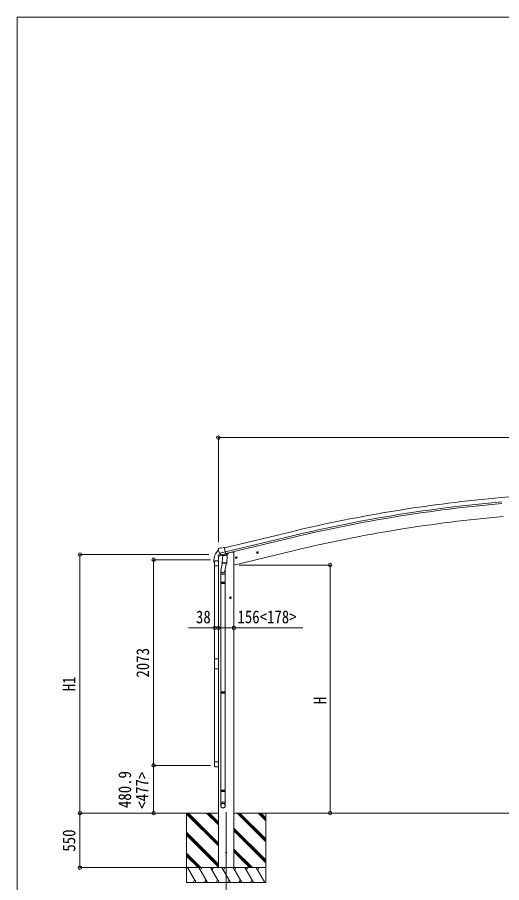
# Model space of a CAD drawing. Units: millimetres at full size. Extents: x -9783 to 9892, y -6828 to 6752.
# Drawn here: x -9783 to -4899, y -1971 to 6752 of the extents above; entities that cross this region are included whole.
import ezdxf
from ezdxf.enums import TextEntityAlignment as Align

# ---------------------------------------------------------------- set-up
doc = ezdxf.new("R2010")
doc.units = ezdxf.units.MM
doc.header["$LTSCALE"] = 35
doc.header["$PDMODE"] = 32
doc.header["$PDSIZE"] = 35
for name, color, linetype, lineweight in [('0-0_0', 7, 'Continuous', 9), ('0-1_本体', 4, 'Continuous', 9), ('0-2_部品', 7, 'Continuous', 9), ('0-8_PARTS2', 2, 'Continuous', 9), ('0-A_寸法', 6, 'Continuous', 9), ('1-0_FRAME', 6, 'Continuous', 9), ('1-1_GLASS', 4, 'Continuous', 9), ('1-2_GLASS_SEAL', 7, 'Continuous', 9), ('1-A', 6, 'Continuous', 9), ('F-0_240', 7, 'Continuous', 9)]:
    doc.layers.add(name, color=color, linetype=linetype, lineweight=lineweight)
doc.styles.add('ＭＳ ゴシック', font='')
doc.styles.get('ＭＳ ゴシック').set_extended_font_data('MS Gothic')

msp = doc.modelspace()

# ---------------------------------------------------------------- linework, layer by layer
at = {"layer": '0-0_0'}
for p, q in [((-7755.41, -1268.88), (-8154.08, -1268.88)), ((-8077.16, -1268.88), (-8077.16, -1968.88)), ((-7754.91, -1600.64), (-8077.16, -1278.39)), ((-7754.91, -1586.5), (-8072.52, -1268.89)), ((-7754.91, -1572.36), (-8058.38, -1268.89)), ((-7754.91, -1388.51), (-7874.54, -1268.88)), ((-7754.91, -1374.37), (-7860.4, -1268.88)), ((-7754.91, -1360.23), (-7846.26, -1268.88)), ((-7599.41, -1268.88), (-730.44, -1268.88)), ((-7277.16, -1557.89), (-7566.17, -1268.88)), ((-7277.16, -1543.75), (-7552.03, -1268.88)), ((-7277.16, -1529.61), (-7537.89, -1268.88)), ((-7277.16, -1345.76), (-7354.04, -1268.88)), ((-7277.16, -1331.62), (-7339.9, -1268.88)), ((-7325.75, -1268.89), (-7325.76, -1268.88)), ((-7277.16, -1317.47), (-7325.74, -1268.89)), ((-7277.16, -1268.88), (-7277.16, -1968.88)), ((-7754.91, -1784.49), (-8077.16, -1462.24)), ((-7754.91, -1798.63), (-8077.16, -1476.38)), ((-7277.16, -1741.74), (-7599.41, -1419.49)), ((-7277.16, -1755.88), (-7599.41, -1433.63)), ((-7277.16, -1770.02), (-7599.41, -1447.77)), ((-7754.91, -1812.77), (-8077.16, -1490.52)), ((-7412.15, -1818.88), (-7599.41, -1631.62)), ((-7426.29, -1818.88), (-7599.41, -1645.76)), ((-7932.65, -1818.88), (-8077.16, -1674.37)), ((-7946.79, -1818.88), (-8077.16, -1688.51)), ((-7960.93, -1818.88), (-8077.16, -1702.65)), ((-7440.43, -1818.88), (-7599.41, -1659.9)), ((-8077.16, -1818.88), (-7277.16, -1818.88)), ((-7980.27, -1968.88), (-8066.87, -1818.88)), ((-7864.8, -1968.88), (-7951.4, -1818.88)), ((-7921.4, -1818.88), (-7936.4, -1844.86)), ((-7749.33, -1968.88), (-7835.93, -1818.88)), ((-7820.93, -1844.86), (-7805.93, -1818.88)), ((-7633.86, -1968.88), (-7720.46, -1818.88)), ((-7705.46, -1844.86), (-7690.46, -1818.88)), ((-7518.39, -1968.88), (-7604.99, -1818.88)), ((-7589.99, -1844.86), (-7574.99, -1818.88)), ((-7402.92, -1968.88), (-7489.52, -1818.88)), ((-7474.52, -1844.86), (-7459.52, -1818.88)), ((-7287.45, -1968.88), (-7374.05, -1818.88)), ((-7359.05, -1844.86), (-7344.05, -1818.88)), ((-7277.16, -1968.88), (-8077.16, -1968.88)), ((-7995.27, -1942.9), (-8010.27, -1968.88)), ((-7879.8, -1942.9), (-7894.8, -1968.88)), ((-7764.33, -1942.9), (-7779.33, -1968.88)), ((-7648.86, -1942.9), (-7663.86, -1968.88)), ((-7533.39, -1942.9), (-7548.39, -1968.88)), ((-7417.92, -1942.9), (-7432.92, -1968.88))]:
    msp.add_line(p, q, dxfattribs=at)
at = {"layer": '0-1_本体'}
for p, q in [((-4211.38, 1971.5), (-4902.79, 1911.27)), ((-7695.39, 1405.35), (-7019.7, 1567.3)), ((-7685.31, 1363.37), (-7009.64, 1525.32)), ((-7681.38, 1347.01), (-7005.72, 1508.96)), ((-7755.57, 1322.15), (-7755.57, -1818.88)), ((-7599.91, 1231.12), (-6989.1, 1377.76)), ((-7599.57, 1361.12), (-7599.57, -1818.88))]:
    msp.add_line(p, q, dxfattribs=at)
msp.add_lwpolyline([(-7599.57, 1361.12), (-7619.57, 1361.12), (-7653.42, 1353)], dxfattribs=at)
for centre, radius, start, end in [((-3646.95, -12503.95), 14469.82, 94.97901, 103.47901), ((-3646.95, -12503.95), 14426.65, 94.97901, 103.47901), ((-3646.95, -12503.95), 14409.82, 94.97901, 103.47901), ((-3629.53, -12617.05), 14392.42, 95.00113, 103.49889)]:
    msp.add_arc(centre, radius, start, end, dxfattribs=at)
at = {"layer": '0-2_部品'}
for p, q in [((-7752.63, 1398.33), (-7756.48, 1392.03)), ((-7752.63, 1398.33), (-7756.48, 1392.03)), ((-7749.53, 1400.58), (-7736.35, 1403.74)), ((-7749.53, 1400.58), (-7736.35, 1403.74)), ((-7721.79, 1401.06), (-7735.05, 1403.76)), ((-7721.79, 1401.06), (-7735.05, 1403.76)), ((-7721.79, 1401.06), (-7695.86, 1407.29)), ((-7721.79, 1401.06), (-7695.86, 1407.29)), ((-7757.97, 1321.42), (-7715.27, 1331.67)), ((-7757.97, 1321.42), (-7715.27, 1331.67)), ((-7757.97, 1328.31), (-7757.97, 1321.42)), ((-7757.97, 1328.31), (-7757.97, 1321.42)), ((-7756.84, 1389.75), (-7756.57, 1388.6)), ((-7756.84, 1389.75), (-7756.57, 1388.6)), ((-7729.47, 1337.52), (-7755.67, 1331.23)), ((-7729.47, 1337.52), (-7755.67, 1331.23)), ((-7742.79, 1349.44), (-7685.28, 1363.25)), ((-7742.79, 1349.44), (-7685.28, 1363.25)), ((-7725.94, 1334.53), (-7742.32, 1349.03)), ((-7725.94, 1334.53), (-7742.32, 1349.03)), ((-7723.23, 1333.97), (-7715.71, 1335.77)), ((-7723.23, 1333.97), (-7715.71, 1335.77)), ((-7722.39, 1334.07), (-7720.86, 1334.44)), ((-7722.39, 1334.07), (-7720.86, 1334.44)), ((-7720.86, 1334.44), (-7684.16, 1343.25)), ((-7720.86, 1334.44), (-7684.16, 1343.25)), ((-7719.03, 1334.21), (-7719.08, 1333.47)), ((-7719.03, 1334.21), (-7719.08, 1333.47)), ((-7718.32, 1332.43), (-7692.51, 1325.99)), ((-7718.32, 1332.43), (-7692.51, 1325.99)), ((-7711.4, 1327.08), (-7716.08, 1260.25)), ((-7711.4, 1327.08), (-7716.08, 1260.25)), ((-7665.72, 1323.89), (-7711.4, 1327.08)), ((-7665.72, 1323.89), (-7711.4, 1327.08)), ((-7709.63, 1330.26), (-7709.86, 1326.98)), ((-7709.63, 1330.26), (-7709.86, 1326.98)), ((-7690.11, 1341.43), (-7691.13, 1326.82)), ((-7690.11, 1341.43), (-7691.13, 1326.82)), ((-7684.16, 1343.25), (-7682.63, 1343.62)), ((-7684.16, 1343.25), (-7682.63, 1343.62)), ((-7681.08, 1345.72), (-7680.13, 1345.66)), ((-7681.08, 1345.72), (-7680.13, 1345.66)), ((-7680.13, 1345.66), (-7666.82, 1330.34)), ((-7680.13, 1345.66), (-7666.82, 1330.34)), ((-7676.14, 1341.06), (-7657.25, 1345.6)), ((-7676.14, 1341.06), (-7657.25, 1345.6)), ((-7670.39, 1257.05), (-7665.72, 1323.89)), ((-7670.39, 1257.05), (-7665.72, 1323.89)), ((-7666.82, 1330.34), (-7667.26, 1324)), ((-7666.82, 1330.34), (-7667.26, 1324)), ((-7653.42, 1353.78), (-7653.42, 1350.46)), ((-7653.42, 1353.78), (-7653.42, 1350.46)), ((-7580.38, 1311.09), (-7582.51, 1303.89)), ((-7580.38, 1311.09), (-7582.51, 1303.89)), ((-7573.08, 1312.84), (-7580.38, 1311.09)), ((-7573.08, 1312.84), (-7580.38, 1311.09)), ((-7572.88, 1295.92), (-7577.54, 1315.37)), ((-7572.88, 1295.92), (-7577.54, 1315.37)), ((-7567.91, 1307.4), (-7573.08, 1312.84)), ((-7567.91, 1307.4), (-7573.08, 1312.84)), ((-7371.11, 1355.06), (-7351.66, 1359.73)), ((-7371.11, 1355.06), (-7351.66, 1359.73)), ((-7366.55, 1362.84), (-7368.68, 1355.64)), ((-7366.55, 1362.84), (-7368.68, 1355.64)), ((-7359.25, 1364.59), (-7366.55, 1362.84)), ((-7359.25, 1364.59), (-7366.55, 1362.84)), ((-7359.05, 1347.67), (-7363.72, 1367.12)), ((-7359.05, 1347.67), (-7363.72, 1367.12)), ((-7354.08, 1359.15), (-7359.25, 1364.59)), ((-7354.08, 1359.15), (-7359.25, 1364.59)), ((-7356.22, 1351.95), (-7354.08, 1359.15)), ((-7356.22, 1351.95), (-7354.08, 1359.15)), ((-7715.74, 1265.13), (-7730.26, 1177.36)), ((-7715.74, 1265.13), (-7730.26, 1177.36)), ((-7716.94, 1247.78), (-7716.06, 1260.25)), ((-7716.94, 1247.78), (-7716.06, 1260.25)), ((-7716.54, 1246.42), (-7716.54, 1246.42)), ((-7716.54, 1246.42), (-7716.54, 1246.42)), ((-7670.39, 1257.05), (-7716.08, 1260.25)), ((-7670.39, 1257.05), (-7716.08, 1260.25)), ((-7715.09, 1245.64), (-7673.4, 1242.73)), ((-7715.09, 1245.64), (-7673.4, 1242.73)), ((-7676.91, 1242.97), (-7689.56, 1168.04)), ((-7676.91, 1242.97), (-7689.56, 1168.04)), ((-7670.4, 1257.05), (-7671.29, 1244.36)), ((-7670.4, 1257.05), (-7671.29, 1244.36)), ((-7584.93, 1303.31), (-7565.49, 1307.98)), ((-7584.93, 1303.31), (-7565.49, 1307.98)), ((-7570.04, 1300.2), (-7567.91, 1307.4)), ((-7570.04, 1300.2), (-7567.91, 1307.4)), ((-7732.41, 1140.2), (-7732.41, 1174.55)), ((-7732.41, 1140.2), (-7732.41, 1174.55)), ((-7686.41, 1140.2), (-7732.41, 1140.2)), ((-7686.41, 1140.2), (-7732.41, 1140.2)), ((-7730.41, 1140.2), (-7730.41, 1057.68)), ((-7730.41, 1140.2), (-7730.41, 1057.68)), ((-7688.41, 1140.2), (-7688.41, 1057.68)), ((-7688.41, 1140.2), (-7688.41, 1057.68)), ((-7686.41, 1174.86), (-7686.41, 1140.2)), ((-7686.41, 1174.86), (-7686.41, 1140.2)), ((-7732.41, 1055.68), (-7731.41, 1057.68)), ((-7732.41, 1055.68), (-7731.41, 1057.68)), ((-7686.41, 1055.68), (-7732.41, 1055.68)), ((-7686.41, 1055.68), (-7732.41, 1055.68)), ((-7686.41, 1047.68), (-7732.41, 1047.68)), ((-7686.41, 1047.68), (-7732.41, 1047.68)), ((-7687.41, 1057.68), (-7731.41, 1057.68)), ((-7687.41, 1057.68), (-7731.41, 1057.68)), ((-7686.41, 1055.68), (-7687.41, 1057.68)), ((-7686.41, 1055.68), (-7687.41, 1057.68)), ((-7686.41, 1047.68), (-7687.41, 1045.68)), ((-7686.41, 1047.68), (-7687.41, 1045.68)), ((-7686.41, 1055.68), (-7686.41, 1047.68)), ((-7686.41, 1055.68), (-7686.41, 1047.68)), ((-7687.41, 1045.68), (-7731.41, 1045.68)), ((-7687.41, 1045.68), (-7731.41, 1045.68)), ((-7730.41, 1045.68), (-7730.41, -48.51)), ((-7730.41, 1045.68), (-7730.41, -48.51)), ((-7688.41, 1045.68), (-7688.41, -48.51)), ((-7688.41, 1045.68), (-7688.41, -48.51)), ((-7623.91, 901.62), (-7643.91, 901.62)), ((-7623.91, 901.62), (-7643.91, 901.62)), ((-7633.91, 909.13), (-7640.41, 905.37)), ((-7633.91, 909.13), (-7640.41, 905.37)), ((-7640.41, 905.37), (-7640.41, 897.87)), ((-7640.41, 905.37), (-7640.41, 897.87)), ((-7640.41, 897.87), (-7633.91, 894.11)), ((-7640.41, 897.87), (-7633.91, 894.11)), ((-7633.91, 891.62), (-7633.91, 911.62)), ((-7633.91, 891.62), (-7633.91, 911.62)), ((-7627.41, 905.37), (-7633.91, 909.13)), ((-7627.41, 905.37), (-7633.91, 909.13)), ((-7732.41, -50.51), (-7731.41, -48.51)), ((-7732.41, -50.51), (-7731.41, -48.51)), ((-7686.41, -50.51), (-7732.41, -50.51)), ((-7686.41, -50.51), (-7732.41, -50.51)), ((-7686.41, -58.51), (-7732.41, -58.51)), ((-7686.41, -58.51), (-7732.41, -58.51)), ((-7687.41, -48.51), (-7731.41, -48.51)), ((-7687.41, -48.51), (-7731.41, -48.51)), ((-7687.41, -60.51), (-7731.41, -60.51)), ((-7687.41, -60.51), (-7731.41, -60.51)), ((-7730.41, -60.51), (-7730.41, -1038.43)), ((-7730.41, -60.51), (-7730.41, -1038.43)), ((-7688.41, -60.51), (-7688.41, -1038.43)), ((-7688.41, -60.51), (-7688.41, -1038.43)), ((-7686.41, -50.51), (-7687.41, -48.51)), ((-7686.41, -50.51), (-7687.41, -48.51)), ((-7686.41, -58.51), (-7687.41, -60.51)), ((-7686.41, -58.51), (-7687.41, -60.51)), ((-7686.41, -50.51), (-7686.41, -58.51)), ((-7686.41, -50.51), (-7686.41, -58.51)), ((-7732.41, -1040.43), (-7731.41, -1038.43)), ((-7732.41, -1040.43), (-7731.41, -1038.43)), ((-7686.41, -1040.43), (-7732.41, -1040.43)), ((-7686.41, -1040.43), (-7732.41, -1040.43)), ((-7687.41, -1038.43), (-7731.41, -1038.43)), ((-7687.41, -1038.43), (-7731.41, -1038.43)), ((-7686.41, -1040.43), (-7687.41, -1038.43)), ((-7686.41, -1040.43), (-7687.41, -1038.43)), ((-7686.41, -1040.43), (-7686.41, -1048.43)), ((-7686.41, -1040.43), (-7686.41, -1048.43)), ((-7686.41, -1048.43), (-7732.41, -1048.43)), ((-7686.41, -1048.43), (-7732.41, -1048.43)), ((-7687.41, -1050.43), (-7731.41, -1050.43)), ((-7687.41, -1050.43), (-7731.41, -1050.43)), ((-7730.41, -1050.43), (-7730.41, -1160.43)), ((-7730.41, -1050.43), (-7730.41, -1160.43)), ((-7688.41, -1050.43), (-7688.41, -1160.43)), ((-7688.41, -1050.43), (-7688.41, -1160.43)), ((-7686.41, -1048.43), (-7687.41, -1050.43)), ((-7686.41, -1048.43), (-7687.41, -1050.43)), ((-7732.41, -1194.58), (-7732.41, -1160.43)), ((-7686.41, -1160.43), (-7732.41, -1160.43)), ((-7732.41, -1194.58), (-7732.41, -1160.43)), ((-7686.41, -1160.43), (-7732.41, -1160.43)), ((-7686.41, -1194.58), (-7686.41, -1160.43)), ((-7686.41, -1194.58), (-7686.41, -1160.43))]:
    msp.add_line(p, q, dxfattribs=at)
for points in [[(-7690.43, 1341.84), (-7680.7, 1344.18), (-7695.86, 1407.29)], [(-7690.43, 1341.84), (-7680.7, 1344.18), (-7695.86, 1407.29)], [(-7743.06, 1350.02), (-7742.48, 1349.18), (-7742.32, 1349.03)], [(-7743.06, 1350.02), (-7742.48, 1349.18), (-7742.32, 1349.03)], [(-7690.43, 1341.84), (-7690.66, 1341.69), (-7715.43, 1335.74), (-7715.71, 1335.77)], [(-7690.43, 1341.84), (-7690.66, 1341.69), (-7715.43, 1335.74), (-7715.71, 1335.77)], [(-7368.68, 1355.64), (-7363.51, 1350.2), (-7356.22, 1351.95)], [(-7368.68, 1355.64), (-7363.51, 1350.2), (-7356.22, 1351.95)], [(-7582.51, 1303.89), (-7577.34, 1298.45), (-7570.04, 1300.2)], [(-7582.51, 1303.89), (-7577.34, 1298.45), (-7570.04, 1300.2)], [(-7732.41, 1055.68), (-7732.41, 1047.68), (-7731.41, 1045.68)], [(-7732.41, 1055.68), (-7732.41, 1047.68), (-7731.41, 1045.68)], [(-7633.91, 894.11), (-7627.41, 897.87), (-7627.41, 905.37)], [(-7633.91, 894.11), (-7627.41, 897.87), (-7627.41, 905.37)], [(-7732.41, -50.51), (-7732.41, -58.51), (-7731.41, -60.51)], [(-7732.41, -50.51), (-7732.41, -58.51), (-7731.41, -60.51)], [(-7732.41, -1040.43), (-7732.41, -1048.43), (-7731.41, -1050.43)], [(-7732.41, -1040.43), (-7732.41, -1048.43), (-7731.41, -1050.43)]]:
    msp.add_lwpolyline(points, dxfattribs=at)
for centre, radius in [((-7575.21, 1305.64), 8.5), ((-7575.21, 1305.64), 8.5), ((-7575.21, 1305.64), 7.7), ((-7575.21, 1305.64), 7.7), ((-7575.21, 1305.64), 6.5), ((-7575.21, 1305.64), 6.5), ((-7361.38, 1357.39), 8.5), ((-7361.38, 1357.39), 8.5), ((-7361.38, 1357.39), 7.7), ((-7361.38, 1357.39), 7.7), ((-7361.38, 1357.39), 6.5), ((-7361.38, 1357.39), 6.5), ((-7633.91, 901.62), 8.5), ((-7633.91, 901.62), 8.5), ((-7633.91, 901.62), 7.7), ((-7633.91, 901.62), 7.7), ((-7633.91, 901.62), 6.5), ((-7633.91, 901.62), 6.5)]:
    msp.add_circle(centre, radius, dxfattribs=at)
at = {"layer": '0-2_部品', "color": 4}
msp.add_circle((-7677.66, -1668.88), 4.5, dxfattribs=at)
msp.add_circle((-7677.66, -1668.88), 4.5, dxfattribs=at)
at = {"layer": '0-2_部品'}
for centre, radius, start, end in [((-7748.36, 1395.71), 5, 103.5, 148.5), ((-7748.36, 1395.71), 5, 103.5, 148.5), ((-7735.65, 1400.82), 3, 78.5, 103.5), ((-7735.65, 1400.82), 3, 78.5, 103.5), ((-7754.97, 1328.31), 3, 103.5, 180), ((-7754.97, 1328.31), 3, 103.5, 180), ((-7559.76, 1435.85), 202.4, 193.5, 205.09125), ((-7559.76, 1435.85), 202.4, 193.5, 205.09125), ((-7722.51, 1334.56), 0.5, 248.23754, 283.5), ((-7722.51, 1334.56), 0.5, 248.23754, 283.5), ((-7719.52, 1334.25), 0.5, 356, 103.5), ((-7719.52, 1334.25), 0.5, 356, 103.5), ((-7718.08, 1333.4), 1, 176, 256), ((-7718.08, 1333.4), 1, 176, 256), ((-7692.15, 1326.97), 1.03, 250.03897, 351.96569), ((-7692.15, 1326.97), 1.03, 250.03897, 351.96569), ((-7689.51, 1341.35), 0.604, 100.59842, 172.20595), ((-7689.51, 1341.35), 0.604, 100.59842, 172.20595), ((-7682.75, 1344.11), 0.5, 283.5, 318.76246), ((-7682.75, 1344.11), 0.5, 283.5, 318.76246), ((-7658.42, 1350.46), 5, 283.5, 0), ((-7658.42, 1350.46), 5, 283.5, 0), ((-7715, 1247.61), 1.95, 175.04017, 217.47766), ((-7715, 1247.61), 1.95, 175.04017, 217.47766), ((-7714.95, 1247.64), 2, 217.40962, 266), ((-7714.95, 1247.64), 2, 217.40962, 266), ((-7673.26, 1244.72), 2, 266, 349.46843), ((-7673.26, 1244.72), 2, 266, 349.46843)]:
    msp.add_arc(centre, radius, start, end, dxfattribs=at)
for centre, major_axis, ratio, start_param, end_param in [((-7753.92, 1390.46), (-1.57, -2.57), 0.99628, 4.712389, 5.4996506), ((-7753.92, 1390.46), (-1.57, -2.57), 0.99628, 4.712389, 5.4996506), ((-7723.95, 1336.79), (-0.73, -2.92), 0.997631, 5.8041905, 6.6006116), ((-7723.95, 1336.79), (-0.73, -2.92), 0.997631, 5.8041905, 6.6006116), ((-7723.89, 1337.02), (2.63, 3.16), 0.650902, 4.0958226, 4.1686332), ((-7723.89, 1337.02), (2.63, 3.16), 0.650902, 4.0958226, 4.1686332), ((-7723.93, 1336.89), (-0.73, -2.92), 0.997631, 0.3902369, 0.4789948), ((-7723.93, 1336.89), (-0.73, -2.92), 0.997631, 0.3902369, 0.4789948), ((-7709.41, 1174.86), (23, 0), 0.996195, 2.5560258, 6.5663028), ((-7709.41, 1174.86), (23, 0), 0.996195, 2.5560258, 6.5663028), ((-7709.41, 1174.86), (21, 0), 0.996195, 2.9349147, 5.9512394), ((-7709.41, 1174.86), (21, 0), 0.996195, 2.9349147, 5.9512394), ((-7709.41, -1192.83), (-23, 0), 0.996195, 3.1415927, 6.2831853), ((-7709.41, -1192.83), (-23, 0), 0.996195, 3.1415927, 6.2831853), ((-7709.41, -1194.58), (-23, 0), 0.996195, 3.1415927, 6.2831853), ((-7709.41, -1194.58), (-23, 0), 0.996195, 3.1415927, 6.2831853), ((-7709.41, -1194.58), (0, -23.43), 0.981806, 4.712389, 7.8539816), ((-7709.41, -1194.58), (0, -23.43), 0.981806, 4.712389, 7.8539816)]:
    msp.add_ellipse(centre, major_axis=major_axis, ratio=ratio, start_param=start_param, end_param=end_param, dxfattribs=at)
msp.add_ellipse((-7709.41, -1194.58), major_axis=(21, 0), ratio=0.996195, dxfattribs=at)
msp.add_ellipse((-7709.41, -1194.58), major_axis=(21, 0), ratio=0.996195, dxfattribs=at)
at = {"layer": '0-8_PARTS2'}
msp.add_line((-7677.66, -1259.67), (-7677.66, -2109.91), dxfattribs=at)
at = {"layer": '0-A_寸法'}
for p, q in [((-7755.57, 2515.02), (-7755.57, 1460.2)), ((-573.57, 2515.02), (-7755.57, 2515.02)), ((-9151.24, 1337.87), (-7852.99, 1337.87)), ((-9151.24, -1268.88), (-9151.24, 1337.87)), ((-8408.44, 1284.98), (-8408.44, -788.02)), ((-7755.57, 597.89), (-7599.57, 597.89)), ((-7599.57, 597.89), (-6903.42, 597.89)), ((-9151.24, -1268.88), (-8295.85, -1268.88)), ((-9151.24, -1818.88), (-9151.24, -1268.88)), ((-6628.09, -1268.88), (-7070.95, -1268.88)), ((-9151.24, -1818.88), (-8077.16, -1818.88))]:
    msp.add_line(p, q, dxfattribs=at)
msp.add_lwpolyline([(-6628.09, -1268.88), (-6628.09, 1231.12), (-7544.93, 1231.12)], dxfattribs=at)
for p in [(-7755.57, 2515.02), (-9151.24, 1337.87), (-6628.09, 1231.12), (-7755.57, 597.89), (-7599.57, 597.89), (-9151.24, -1268.88), (-6628.09, -1268.88), (-9151.24, -1818.88)]:
    msp.add_point(p, dxfattribs=at)
at = {"layer": '1-0_FRAME'}
for p, q in [((-8408.44, 1284.98), (-7834.9, 1284.98)), ((-7755.57, 597.89), (-8055.57, 597.89)), ((-8408.44, -788.02), (-7834.9, -788.02)), ((-8408.44, -1268.88), (-7834.9, -1268.88))]:
    msp.add_line(p, q, dxfattribs=at)
for p in [(-8408.44, 1284.98), (-7793.6, 597.89), (-7755.57, 597.89), (-8408.44, -788.02), (-8408.44, -1268.88)]:
    msp.add_point(p, dxfattribs=at)
at = {"layer": '1-1_GLASS'}
for p, q in [((-7793.58, 1223.08), (-7793.58, 284.08)), ((-7755.57, 1223.08), (-7755.57, 284.08)), ((-7793.58, 186.08), (-7793.58, -752.92)), ((-7755.57, -752.92), (-7755.57, 186.08))]:
    msp.add_line(p, q, dxfattribs=at)
at = {"layer": '1-2_GLASS_SEAL'}
for p, q in [((-7802.08, 1271.57), (-7802.08, 1259.82)), ((-7801.58, 1259.32), (-7795.32, 1259.32)), ((-7794.82, 1266.58), (-7794.82, 1259.82)), ((-7794.58, 1223.08), (-7794.58, 1266.78)), ((-7754.58, 1223.08), (-7794.58, 1223.08)), ((-7789.08, 1272.28), (-7760.08, 1272.28)), ((-7788.82, 1272.58), (-7755.57, 1272.58)), ((-7754.58, 1266.78), (-7754.58, 1223.08)), ((-7794.58, -752.92), (-7794.58, -796.62)), ((-7754.58, -752.92), (-7794.58, -752.92)), ((-7754.58, -796.62), (-7754.58, -752.92)), ((-7789.08, -802.12), (-7760.08, -802.12))]:
    msp.add_line(p, q, dxfattribs=at)
msp.add_lwpolyline([(-7794.57, 284.08), (-7754.57, 284.08), (-7754.57, 186.08), (-7794.57, 186.08)], close=True, dxfattribs=at)
for centre, radius, start, end in [((-7649.82, 1271.57), 152.26, 135.14293, 180), ((-7753.33, 1373.6), 6.95, 95.39711, 129.45641), ((-7801.58, 1259.82), 0.5, 180, 270), ((-7795.32, 1259.82), 0.5, 270, 0), ((-7788.82, 1266.58), 6, 90, 180), ((-7789.08, 1266.78), 5.5, 90, 180), ((-7760.08, 1266.78), 5.5, 0, 90), ((-7789.08, -796.62), 5.5, 180, 270), ((-7760.08, -796.62), 5.5, 270, 0)]:
    msp.add_arc(centre, radius, start, end, dxfattribs=at)
at = {"layer": '1-A'}
for p, q in [((-7755.57, 597.89), (-7793.6, 597.89)), ((-8408.44, -1268.88), (-8408.44, -788.02))]:
    msp.add_line(p, q, dxfattribs=at)
at = {"layer": 'F-0_240', "color": 5}
for q in [(-9783.03, -6828.1), (9396.97, 6751.9)]:
    msp.add_line((-9783.03, 6751.9), q, dxfattribs=at)

# ---------------------------------------------------------------- texts
at = {"layer": '0-A_寸法', "color": 7, "style": 'ＭＳ ゴシック', "width": 0.85}
msp.add_text('156<178>', height=129, dxfattribs=at).set_placement((-7563.57, 605.89), align=Align.BOTTOM_LEFT)
for s, p in [('H1', (-9159.24, -41.5)), ('H', (-6628.09, -170.88)), ('550', (-9159.24, -1657.88))]:
    msp.add_text(s, height=129, rotation=90, dxfattribs=at).set_placement(p, align=Align.BOTTOM_LEFT)
at = {"layer": '1-0_FRAME', "color": 7, "style": 'ＭＳ ゴシック', "width": 0.85}
msp.add_text('38', height=129, dxfattribs=at).set_placement((-7981.57, 604.89), align=Align.BOTTOM_LEFT)
for s, p in [('2073', (-8415.44, 96.48)), ('480.9', (-8596.8, -1218.45)), ('<477>', (-8422.31, -1225.2))]:
    msp.add_text(s, height=129, rotation=90, dxfattribs=at).set_placement(p, align=Align.BOTTOM_LEFT)

doc.saveas('drawing.dxf')
